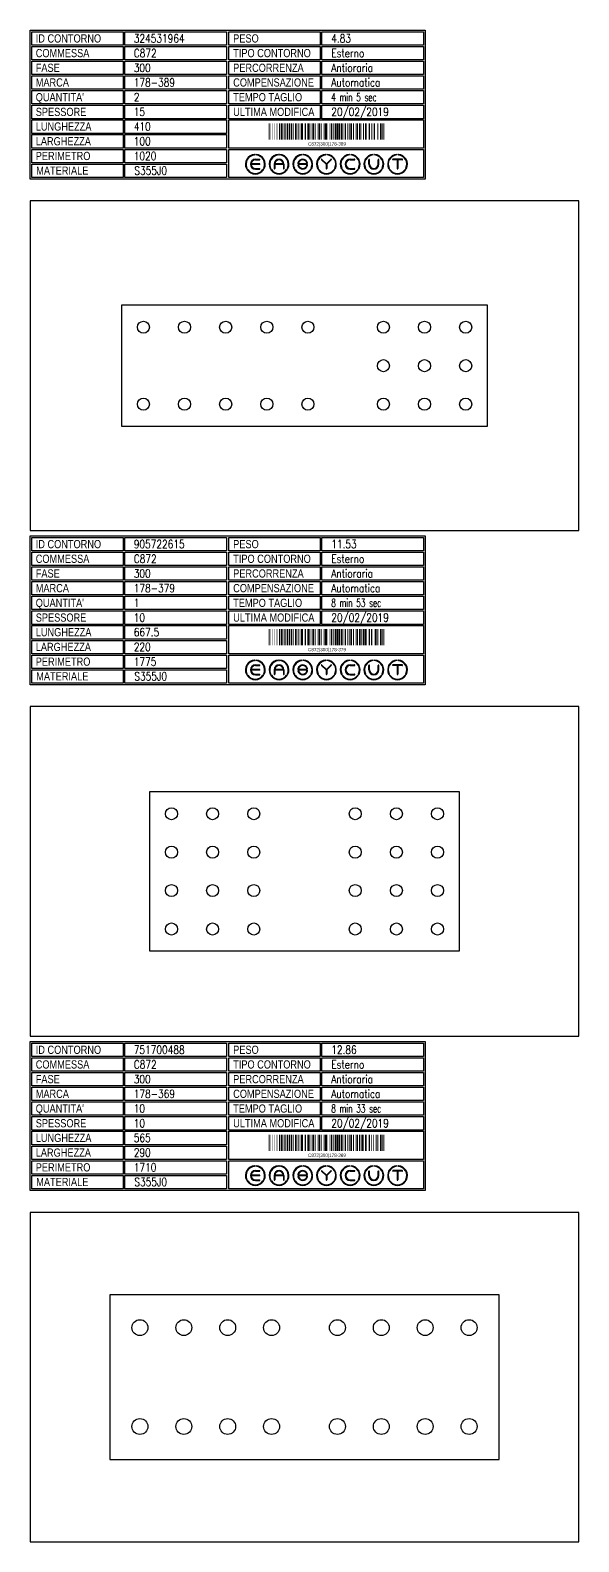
# Model space of a CAD drawing. Header units: millimetres. Extents: x 10000 to 55964, y 10000 to 31380.
# Drawn here: x 10000 to 11000, y 12602 to 15355 of the extents above; entities that cross this region are included whole.
import ezdxf
from ezdxf.enums import TextEntityAlignment as Align

# ---------------------------------------------------------------- set-up
doc = ezdxf.new("R2010")
doc.units = ezdxf.units.MM
doc.styles.add('EasyCutStyle', font='romans.shx', dxfattribs={"width": 0.8})
doc.styles.add('EasyCutStyle1', font='arial.ttf', dxfattribs={"width": 0.8})
doc.styles.get("Standard").update_dxf_attribs({"font": 'arial.ttf'})

# ---------------------------------------------------------------- blocks, each defined once
blk = doc.blocks.new('BlockShape01')
at = {"color": 253}
blk.add_lwpolyline([(0, 0), (720, 0), (720, -271), (0, -271)], close=True, dxfattribs=at)
at = {"color": 2}
for points in [[(3, -2.9), (169.3, -2.9), (169.3, -27.3), (3, -27.3)], [(3, -2.9), (169.3, -2.9), (169.3, -27.3), (3, -27.3)], [(361.9, -2.9), (528.3, -2.9), (528.3, -27.3), (361.9, -27.3)], [(3, -29.6), (169.3, -29.6), (169.3, -54), (3, -54)], [(361.9, -29.6), (528.3, -29.6), (528.3, -54), (361.9, -54)], [(3, -56.4), (169.3, -56.4), (169.3, -80.8), (3, -80.8)], [(361.9, -56.4), (528.3, -56.4), (528.3, -80.8), (361.9, -80.8)], [(3, -83.1), (169.3, -83.1), (169.3, -107.6), (3, -107.6)], [(3, -109.9), (169.3, -109.9), (169.3, -134.3), (3, -134.3)], [(361.9, -83.1), (528.3, -83.1), (528.3, -107.6), (361.9, -107.6)], [(361.9, -109.9), (528.3, -109.9), (528.3, -134.3), (361.9, -134.3)], [(3, -136.7), (169.3, -136.7), (169.3, -161.1), (3, -161.1)], [(361.9, -136.7), (528.3, -136.7), (528.3, -161.1), (361.9, -161.1)], [(3, -163.4), (169.3, -163.4), (169.3, -187.9), (3, -187.9)], [(3, -190.2), (169.3, -190.2), (169.3, -214.6), (3, -214.6)], [(3, -217), (169.3, -217), (169.3, -241.4), (3, -241.4)], [(3, -243.7), (169.3, -243.7), (169.3, -268.1), (3, -268.1)]]:
    blk.add_lwpolyline(points, close=True, dxfattribs=at)
at = {"color": 1}
for points in [[(172.7, -2.9), (358.1, -2.9), (358.1, -27.3), (172.7, -27.3)], [(531.6, -2.9), (717, -2.9), (717, -27.3), (531.6, -27.3)], [(172.7, -29.6), (358.1, -29.6), (358.1, -54), (172.7, -54)], [(531.6, -29.6), (717, -29.6), (717, -54), (531.6, -54)], [(172.7, -56.4), (358.1, -56.4), (358.1, -80.8), (172.7, -80.8)], [(531.6, -56.4), (717, -56.4), (717, -80.8), (531.6, -80.8)], [(172.7, -83.1), (358.1, -83.1), (358.1, -107.6), (172.7, -107.6)], [(172.7, -109.9), (358.1, -109.9), (358.1, -134.3), (172.7, -134.3)], [(531.6, -83.1), (717, -83.1), (717, -107.6), (531.6, -107.6)], [(531.6, -109.9), (717, -109.9), (717, -134.3), (531.6, -134.3)], [(172.7, -136.7), (358.1, -136.7), (358.1, -161.1), (172.7, -161.1)], [(531.6, -136.7), (717, -136.7), (717, -161.1), (531.6, -161.1)], [(172.7, -163.4), (358.1, -163.4), (358.1, -187.9), (172.7, -187.9)], [(361.9, -163.4), (717, -163.4), (717, -214.6), (361.9, -214.6)], [(172.7, -190.2), (358.1, -190.2), (358.1, -214.6), (172.7, -214.6)], [(172.7, -217), (358.1, -217), (358.1, -241.4), (172.7, -241.4)], [(361.9, -217), (717, -217), (717, -268.1), (361.9, -268.1)], [(172.7, -243.7), (358.1, -243.7), (358.1, -268.1), (172.7, -268.1)]]:
    blk.add_lwpolyline(points, close=True, dxfattribs=at)
at = {"color": 161, "style": 'EasyCutStyle1', "width": 0.8}
for s, p in [('ID CONTORNO', (10.1, -22.4)), ('PESO', (370, -22.4)), ('COMMESSA', (10.1, -49.1)), ('TIPO CONTORNO', (370, -49.1)), ('FASE', (10.1, -75.9)), ('PERCORRENZA', (370, -75.9)), ('MARCA', (10.1, -102.6)), ('COMPENSAZIONE', (370, -102.6)), ("QUANTITA'", (10.1, -129.4)), ('TEMPO TAGLIO', (370, -129.4)), ('SPESSORE', (10.1, -156.2)), ('ULTIMA MODIFICA', (370, -156.2)), ('LUNGHEZZA', (10.1, -182.9)), ('LARGHEZZA', (10.1, -209.7)), ('PERIMETRO', (10.1, -236.5)), ('MATERIALE', (11, -263.2))]:
    blk.add_text(s, height=15, dxfattribs=at).set_placement(p)
at = {"style": 'EasyCutStyle'}
for tag, p, width in [('IDSHAPE', (188.9, -22.4), 0.8), ('WEIGTHSHAPE', (548.8, -22.4), 0.8), ('ORDERSHAPE', (188.9, -49.1), 0.8), ('TYPESHAPE', (548.8, -49.1), 0.8), ('PHASESHAPE', (188.9, -75.9), 0.8), ('JOUSHAPE', (548.8, -75.9), 0.8), ('MKSHAPE', (188.9, -102.6), 0.8), ('COMPSHAPE', (548.8, -102.6), 0.8), ('QTASHAPE', (188.9, -129.4), 0.8), ('TIMECUTSHAPE', (548.8, -129.4), 0.65), ('TKSHAPE', (188.9, -156.2), 0.8), ('LASTMODIFYSHAPE', (548.8, -156.2), 0.8), ('LENGTHSHAPE', (188.9, -182.9), 0.8), ('HEIGHTSHAPE', (188.9, -209.7), 0.8), ('PERIMETERSHAPE', (188.9, -236.5), 0.8), ('MATSHAPE', (189.8, -263.2), 0.8)]:
    blk.add_attdef(tag, p, '', height=15, dxfattribs=dict(at, width=width))
blk = doc.blocks.new('Logo')
for color, points in [(140, [(-144.9, -7.2, -1), (-145.9, -7.6, -0.520567), (-131.2, 17.9, -1), (-131.1, 16.9, 0.520567)]), (256, [(-121.7, 0.5), (-137.5, 0.5, -0.394366), (-129.6, 7.9), (-121.7, 7.9, 1), (-121.7, 9), (-129.6, 9, 1), (-129.6, -9), (-121.7, -9, 1), (-121.7, -7.9), (-129.6, -7.9, -0.394366), (-137.5, -0.5), (-121.7, -0.5, 1)]), (140, [(-114.3, -7.2, 1), (-113.3, -7.6, 0.520567), (-128, 17.9, 0.916853), (-128.2, 16.9, 0.043377), (-128.1, 16.9, -0.520567)]), (140, [(-101.7, -7.2, -1), (-102.7, -7.6, -0.520567), (-88, 17.9, -1), (-87.9, 16.9, 0.520567)]), (140, [(-71.1, -7.2, 1), (-70.1, -7.6, 0.520567), (-84.8, 17.9, 1), (-84.9, 16.9, -0.520567)]), (140, [(-58.5, -7.2, -1), (-59.5, -7.6, -0.520567), (-44.8, 17.9, -1), (-44.7, 16.9, 0.520567)]), (256, [(-36.6, -0.5, -0.486114), (-35.5, -1.9, -0.776377), (-50.9, -2, 1), (-51.9, -2.3, 0.776377), (-34.5, -2.1, 0.486114), (-36.6, 0.5), (-49.8, 0.5, -0.486114), (-50.9, 1.9, -0.776377), (-35.5, 2, 1), (-34.5, 2.3, 0.776377), (-51.9, 2.1, 0.486114), (-49.8, -0.5)]), (140, [(-27.9, -7.2, 1), (-26.9, -7.6, 0.520567), (-41.6, 17.9, 1), (-41.7, 16.9, -0.520567)]), (140, [(-15.3, -7.2, -1), (-16.3, -7.6, -0.520567), (-1.6, 17.9, -1), (-1.5, 16.9, 0.520567)]), (256, [(0, 0.8), (-8.1, 8.8, 1), (-8.8, 8.1), (-0.5, -0.2), (-0.5, -7.9, 1), (0.5, -7.9), (0.5, -0.2), (8.8, 8.1, 1), (8.1, 8.8)]), (140, [(15.3, -7.2, 1), (16.3, -7.6, 0.520567), (1.6, 17.9, 1), (1.5, 16.9, -0.520567)]), (140, [(27.9, -7.2, -1), (26.9, -7.6, -0.520567), (41.6, 17.9, -1), (41.7, 16.9, 0.520567)]), (256, [(43.2, -9), (51.1, -9, 1), (51.1, -7.9), (43.2, -7.9, -1), (43.2, 7.9), (51.1, 7.9, 1), (51.1, 9), (43.2, 9, 1)]), (140, [(58.5, -7.2, 1), (59.5, -7.6, 0.520567), (44.8, 17.9, 1), (44.7, 16.9, -0.520567)]), (140, [(71.1, -7.2, -1), (70.1, -7.6, -0.520567), (84.8, 17.9, -1), (84.9, 16.9, 0.520567)]), (256, [(78.5, 0), (78.5, 7.9, 1), (77.4, 7.9), (77.4, 0, 1), (95.4, 0), (95.4, 7.9, 1), (94.3, 7.9), (94.3, 0, -1)]), (140, [(101.7, -7.2, 1), (102.7, -7.6, 0.520567), (88, 17.9, 1), (87.9, 16.9, -0.520567)]), (140, [(114.3, -7.2, -1), (113.3, -7.6, -0.520567), (128, 17.9, -1), (128.1, 16.9, 0.520567)]), (256, [(121.1, 9, 1), (121.1, 7.9), (129.1, 7.9), (129.1, -7.9, 1), (130.1, -7.9), (130.1, 7.9), (138.1, 7.9, 1), (138.1, 9)]), (140, [(144.9, -7.2, 1), (145.9, -7.6, 0.520567), (131.2, 17.9, 1), (131.1, 16.9, -0.520567)]), (140, [(-114.9, -10.3, 1), (-115.7, -9.7, -0.520567), (-143.5, -9.7, 1), (-144.3, -10.3, 0.520567)]), (140, [(-71.7, -10.3, 1), (-72.5, -9.7, -0.520567), (-100.3, -9.7, 1), (-101.1, -10.3, 0.520567)]), (140, [(-28.5, -10.3, 1), (-29.3, -9.7, -0.520567), (-57.1, -9.7, 1), (-57.9, -10.3, 0.520567)]), (140, [(14.7, -10.3, 1), (13.9, -9.7, -0.520567), (-13.9, -9.7, 1), (-14.7, -10.3, 0.520567)]), (140, [(57.9, -10.3, 1), (57.1, -9.7, -0.520567), (29.3, -9.7, 1), (28.5, -10.3, 0.520567)]), (140, [(101.1, -10.3, 1), (100.3, -9.7, -0.520567), (72.5, -9.7, 1), (71.7, -10.3, 0.520567)]), (140, [(144.3, -10.3, 1), (143.5, -9.7, -0.520567), (115.7, -9.7, 1), (114.9, -10.3, 0.520567)])]:
    blk.add_hatch(color=color).paths.add_polyline_path(points)
h = blk.add_hatch(color=256)
h.paths.add_polyline_path([(-78.5, -0.5), (-78.5, -7.9, 1), (-77.4, -7.9), (-77.4, 0, 1), (-95.4, 0), (-95.4, -7.9, 1), (-94.3, -7.9), (-94.3, -0.5)])
h.paths.add_polyline_path([(-94.3, 0.5, -0.933992), (-78.5, 0.5)], flags=16)
for p, q in [((-121.7, 0.5), (-137.5, 0.5)), ((-129.6, 9), (-121.7, 9)), ((-129.6, 7.9), (-121.7, 7.9)), ((-95.4, 0), (-95.4, -7.9)), ((-78.5, 0.5), (-94.3, 0.5)), ((-77.4, 0), (-77.4, -7.9)), ((-36.6, 0.5), (-49.8, 0.5)), ((-0.5, -0.2), (-8.8, 8.1)), ((0, 0.8), (-8.1, 8.8)), ((0, 0.8), (8.1, 8.8)), ((0.5, -0.2), (8.8, 8.1)), ((43.2, 9), (51.1, 9)), ((43.2, 7.9), (51.1, 7.9)), ((77.4, 0), (77.4, 7.9)), ((78.5, 0), (78.5, 7.9)), ((94.3, 0), (94.3, 7.9)), ((95.4, 0), (95.4, 7.9)), ((138.1, 9), (121.1, 9)), ((129.1, 7.9), (121.1, 7.9)), ((129.1, 7.9), (129.1, -7.9)), ((130.1, 7.9), (130.1, -7.9)), ((138.1, 7.9), (130.1, 7.9)), ((-121.7, -0.5), (-137.5, -0.5)), ((-129.6, -7.9), (-121.7, -7.9)), ((-129.6, -9), (-121.7, -9)), ((-94.3, -0.5), (-94.3, -7.9)), ((-78.5, -0.5), (-94.3, -0.5)), ((-78.5, -0.5), (-78.5, -7.9)), ((-36.6, -0.5), (-49.8, -0.5)), ((-0.5, -0.2), (-0.5, -7.9)), ((0.5, -0.2), (0.5, -7.9)), ((43.2, -7.9), (51.1, -7.9)), ((43.2, -9), (51.1, -9))]:
    blk.add_line(p, q)
at = {"color": 140}
for centre, radius, start, end in [((-129.6, 0), 18, 95, 205), ((-129.6, 0), 16.9, 95, 205), ((-131.1, 17.4), 0.54, 275, 95), ((-128.1, 17.4), 0.54, 85, 265), ((-129.6, 0), 16.9, 335, 85), ((-129.6, 0), 18, 335, 85), ((-86.4, 0), 18, 95, 205), ((-86.4, 0), 16.9, 95, 205), ((-87.9, 17.4), 0.54, 275, 95), ((-84.9, 17.4), 0.54, 85, 265), ((-86.4, 0), 16.9, 335, 85), ((-86.4, 0), 18, 335, 85), ((-43.2, 0), 18, 95, 205), ((-43.2, 0), 16.9, 95, 205), ((-44.7, 17.4), 0.54, 275, 95), ((-41.7, 17.4), 0.54, 85, 265), ((-43.2, 0), 16.9, 335, 85), ((-43.2, 0), 18, 335, 85), ((0, 0), 18, 95, 205), ((0, 0), 16.9, 95, 205), ((-1.5, 17.4), 0.54, 275, 95), ((1.5, 17.4), 0.54, 85, 265), ((0, 0), 16.9, 335, 85), ((0, 0), 18, 335, 85), ((43.2, 0), 18, 95, 205), ((43.2, 0), 16.9, 95, 205), ((41.7, 17.4), 0.54, 275, 95), ((44.7, 17.4), 0.54, 85, 265), ((43.2, 0), 16.9, 335, 85), ((43.2, 0), 18, 335, 85), ((86.4, 0), 18, 95, 205), ((86.4, 0), 16.9, 95, 205), ((84.9, 17.4), 0.54, 275, 95), ((87.9, 17.4), 0.54, 85, 265), ((86.4, 0), 16.9, 335, 85), ((86.4, 0), 18, 335, 85), ((129.6, 0), 18, 95, 205), ((129.6, 0), 16.9, 95, 205), ((128.1, 17.4), 0.54, 275, 95), ((131.1, 17.4), 0.54, 85, 265), ((129.6, 0), 16.9, 335, 85), ((129.6, 0), 18, 335, 85), ((-145.4, -7.4), 0.54, 205, 25), ((-143.9, -10), 0.54, 35, 215), ((-129.6, 0), 18, 215, 325), ((-129.6, 0), 16.9, 215, 325), ((-115.3, -10), 0.54, 325, 145), ((-113.8, -7.4), 0.54, 155, 335), ((-102.2, -7.4), 0.54, 205, 25), ((-100.7, -10), 0.54, 35, 215), ((-86.4, 0), 18, 215, 325), ((-86.4, 0), 16.9, 215, 325), ((-72.1, -10), 0.54, 325, 145), ((-70.6, -7.4), 0.54, 155, 335), ((-59, -7.4), 0.54, 205, 25), ((-57.5, -10), 0.54, 35, 215), ((-43.2, 0), 18, 215, 325), ((-43.2, 0), 16.9, 215, 325), ((-28.9, -10), 0.54, 325, 145), ((-27.4, -7.4), 0.54, 155, 335), ((-15.8, -7.4), 0.54, 205, 25), ((-14.3, -10), 0.54, 35, 215), ((0, 0), 18, 215, 325), ((0, 0), 16.9, 215, 325), ((14.3, -10), 0.54, 325, 145), ((15.8, -7.4), 0.54, 155, 335), ((27.4, -7.4), 0.54, 205, 25), ((28.9, -10), 0.54, 35, 215), ((43.2, 0), 18, 215, 325), ((43.2, 0), 16.9, 215, 325), ((57.5, -10), 0.54, 325, 145), ((59, -7.4), 0.54, 155, 335), ((70.6, -7.4), 0.54, 205, 25), ((72.1, -10), 0.54, 35, 215), ((86.4, 0), 18, 215, 325), ((86.4, 0), 16.9, 215, 325), ((100.7, -10), 0.54, 325, 145), ((102.2, -7.4), 0.54, 155, 335), ((113.8, -7.4), 0.54, 205, 25), ((115.3, -10), 0.54, 35, 215), ((129.6, 0), 18, 215, 325), ((129.6, 0), 16.9, 215, 325), ((143.9, -10), 0.54, 325, 145), ((145.4, -7.4), 0.54, 155, 335)]:
    blk.add_arc(centre, radius, start, end, dxfattribs=at)
for centre, radius, start, end in [((-129.6, 0), 9, 90, 270), ((-129.6, 0), 7.92, 90, 176.0904), ((-121.7, 8.5), 0.54, 270, 90), ((-121.7, 0), 0.54, 270, 90), ((-86.4, 0), 9, 0, 180), ((-86.4, 0), 7.92, 3.9096, 176.0904), ((-49.8, 1.6), 2.16, 166.2998, 270), ((-43.2, 0), 9, 15, 166.2998), ((-43.2, 0), 7.92, 15, 166.2998), ((-49.8, 1.6), 1.08, 166.2998, 270), ((-36.6, -1.6), 2.16, 346.2998, 90), ((-35, 2.2), 0.54, 195, 15), ((-8.5, 8.5), 0.54, 45, 225), ((8.5, 8.5), 0.54, 315, 135), ((43.2, 0), 9, 90, 270), ((43.2, 0), 7.92, 90, 270), ((51.1, 8.5), 0.54, 270, 90), ((77.9, 7.9), 0.54, 0, 180), ((86.4, 0), 9, 180, 0), ((86.4, 0), 7.92, 180, 0), ((94.9, 7.9), 0.54, 0, 180), ((121.1, 8.5), 0.54, 90, 270), ((138.1, 8.5), 0.54, 270, 90), ((-129.6, 0), 7.92, 183.9096, 270), ((-121.7, -8.5), 0.54, 270, 90), ((-94.9, -7.9), 0.54, 180, 0), ((-77.9, -7.9), 0.54, 180, 0), ((-51.4, -2.2), 0.54, 15, 195), ((-43.2, 0), 9, 195, 346.2998), ((-43.2, 0), 7.92, 195, 346.2998), ((-36.6, -1.6), 1.08, 346.2998, 90), ((0, -7.9), 0.54, 180, 0), ((51.1, -8.5), 0.54, 270, 90), ((129.6, -7.9), 0.54, 180, 0)]:
    blk.add_arc(centre, radius, start, end)
blk = doc.blocks.new('751700488_128', base_point=(322.5, -375))
at = {"linetype": 'Continuous'}
for points, const_width in [([(323.5, -375), (323.5, -345)], 2), ([(326, -375), (326, -345)], 1), ([(329, -375), (329, -345)], 1), ([(334, -375), (334, -345)], 1), ([(338, -375), (338, -345)], 1), ([(342.5, -375), (342.5, -345)], 2), ([(346, -375), (346, -345)], 3), ([(349, -375), (349, -345)], 1), ([(352.5, -375), (352.5, -345)], 2), ([(357, -375), (357, -345)], 3), ([(360.5, -375), (360.5, -345)], 2), ([(364, -375), (364, -345)], 3), ([(367.5, -375), (367.5, -345)], 2), ([(372, -375), (372, -345)], 3), ([(376, -375), (376, -345)], 1), ([(378, -375), (378, -345)], 1), ([(380, -375), (380, -345)], 1), ([(383.5, -375), (383.5, -345)], 4), ([(389.5, -375), (389.5, -345)], 2), ([(393, -375), (393, -345)], 1), ([(396, -375), (396, -345)], 3), ([(400, -375), (400, -345)], 1), ([(404, -375), (404, -345)], 3), ([(407.5, -375), (407.5, -345)], 2), ([(411, -375), (411, -345)], 1), ([(415, -375), (415, -345)], 3), ([(418.5, -375), (418.5, -345)], 2), ([(422, -375), (422, -345)], 1), ([(424, -375), (424, -345)], 1), ([(427.5, -375), (427.5, -345)], 4), ([(433, -375), (433, -345)], 1), ([(437, -375), (437, -345)], 3), ([(441.5, -375), (441.5, -345)], 2), ([(445, -375), (445, -345)], 3), ([(448.5, -375), (448.5, -345)], 2), ([(452, -375), (452, -345)], 3), ([(456, -375), (456, -345)], 3), ([(459, -375), (459, -345)], 1), ([(462.5, -375), (462.5, -345)], 2), ([(466, -375), (466, -345)], 1), ([(469.5, -375), (469.5, -345)], 2), ([(473, -375), (473, -345)], 3), ([(477.5, -375), (477.5, -345)], 2), ([(481, -375), (481, -345)], 1), ([(484, -375), (484, -345)], 3), ([(488.5, -375), (488.5, -345)], 2), ([(493, -375), (493, -345)], 3), ([(496, -375), (496, -345)], 1), ([(500, -375), (500, -345)], 3), ([(504, -375), (504, -345)], 1), ([(506.5, -375), (506.5, -345)], 2), ([(510, -375), (510, -345)], 1), ([(514, -375), (514, -345)], 1), ([(518.5, -375), (518.5, -345)], 2), ([(521.5, -375), (521.5, -345)], 2), ([(527, -375), (527, -345)], 3), ([(530, -375), (530, -345)], 1), ([(532.5, -375), (532.5, -345)], 2)]:
    blk.add_lwpolyline(points, dxfattribs=dict(at, const_width=const_width))
blk.add_text('C872|300|178-369', height=6).set_placement((429, -385.5), align=Align.CENTER)
blk = doc.blocks.new('905722615_128', base_point=(373.75, -410))
at = {"linetype": 'Continuous'}
for points, const_width in [([(374.75, -410), (374.75, -380)], 2), ([(377.25, -410), (377.25, -380)], 1), ([(380.25, -410), (380.25, -380)], 1), ([(385.25, -410), (385.25, -380)], 1), ([(389.25, -410), (389.25, -380)], 1), ([(393.75, -410), (393.75, -380)], 2), ([(397.25, -410), (397.25, -380)], 3), ([(400.25, -410), (400.25, -380)], 1), ([(403.75, -410), (403.75, -380)], 2), ([(408.25, -410), (408.25, -380)], 3), ([(411.75, -410), (411.75, -380)], 2), ([(415.25, -410), (415.25, -380)], 3), ([(418.75, -410), (418.75, -380)], 2), ([(423.25, -410), (423.25, -380)], 3), ([(427.25, -410), (427.25, -380)], 1), ([(429.25, -410), (429.25, -380)], 1), ([(431.25, -410), (431.25, -380)], 1), ([(434.75, -410), (434.75, -380)], 4), ([(440.75, -410), (440.75, -380)], 2), ([(444.25, -410), (444.25, -380)], 1), ([(447.25, -410), (447.25, -380)], 3), ([(451.25, -410), (451.25, -380)], 1), ([(455.25, -410), (455.25, -380)], 3), ([(458.75, -410), (458.75, -380)], 2), ([(462.25, -410), (462.25, -380)], 1), ([(466.25, -410), (466.25, -380)], 3), ([(469.75, -410), (469.75, -380)], 2), ([(473.25, -410), (473.25, -380)], 1), ([(475.25, -410), (475.25, -380)], 1), ([(478.75, -410), (478.75, -380)], 4), ([(484.25, -410), (484.25, -380)], 1), ([(488.25, -410), (488.25, -380)], 3), ([(492.75, -410), (492.75, -380)], 2), ([(496.25, -410), (496.25, -380)], 3), ([(499.75, -410), (499.75, -380)], 2), ([(503.25, -410), (503.25, -380)], 3), ([(507.25, -410), (507.25, -380)], 3), ([(510.25, -410), (510.25, -380)], 1), ([(513.75, -410), (513.75, -380)], 2), ([(517.25, -410), (517.25, -380)], 1), ([(520.75, -410), (520.75, -380)], 2), ([(524.25, -410), (524.25, -380)], 3), ([(528.75, -410), (528.75, -380)], 2), ([(532.25, -410), (532.25, -380)], 1), ([(535.25, -410), (535.25, -380)], 3), ([(540.25, -410), (540.25, -380)], 3), ([(543.75, -410), (543.75, -380)], 2), ([(547.25, -410), (547.25, -380)], 3), ([(551.25, -410), (551.25, -380)], 3), ([(555.25, -410), (555.25, -380)], 1), ([(557.75, -410), (557.75, -380)], 2), ([(561.75, -410), (561.75, -380)], 2), ([(566.25, -410), (566.25, -380)], 1), ([(569.25, -410), (569.25, -380)], 3), ([(572.75, -410), (572.75, -380)], 2), ([(578.25, -410), (578.25, -380)], 3), ([(581.25, -410), (581.25, -380)], 1), ([(583.75, -410), (583.75, -380)], 2)]:
    blk.add_lwpolyline(points, dxfattribs=dict(at, const_width=const_width))
blk.add_text('C872|300|178-379', height=6).set_placement((480.25, -420.5), align=Align.CENTER)
blk = doc.blocks.new('324531964_128', base_point=(245, -470))
at = {"linetype": 'Continuous'}
for points, const_width in [([(246, -470), (246, -440)], 2), ([(248.5, -470), (248.5, -440)], 1), ([(251.5, -470), (251.5, -440)], 1), ([(256.5, -470), (256.5, -440)], 1), ([(260.5, -470), (260.5, -440)], 1), ([(265, -470), (265, -440)], 2), ([(268.5, -470), (268.5, -440)], 3), ([(271.5, -470), (271.5, -440)], 1), ([(275, -470), (275, -440)], 2), ([(279.5, -470), (279.5, -440)], 3), ([(283, -470), (283, -440)], 2), ([(286.5, -470), (286.5, -440)], 3), ([(290, -470), (290, -440)], 2), ([(294.5, -470), (294.5, -440)], 3), ([(298.5, -470), (298.5, -440)], 1), ([(300.5, -470), (300.5, -440)], 1), ([(302.5, -470), (302.5, -440)], 1), ([(306, -470), (306, -440)], 4), ([(312, -470), (312, -440)], 2), ([(315.5, -470), (315.5, -440)], 1), ([(318.5, -470), (318.5, -440)], 3), ([(322.5, -470), (322.5, -440)], 1), ([(326.5, -470), (326.5, -440)], 3), ([(330, -470), (330, -440)], 2), ([(333.5, -470), (333.5, -440)], 1), ([(337.5, -470), (337.5, -440)], 3), ([(341, -470), (341, -440)], 2), ([(344.5, -470), (344.5, -440)], 1), ([(346.5, -470), (346.5, -440)], 1), ([(350, -470), (350, -440)], 4), ([(355.5, -470), (355.5, -440)], 1), ([(359.5, -470), (359.5, -440)], 3), ([(364, -470), (364, -440)], 2), ([(367.5, -470), (367.5, -440)], 3), ([(371, -470), (371, -440)], 2), ([(374.5, -470), (374.5, -440)], 3), ([(378.5, -470), (378.5, -440)], 3), ([(381.5, -470), (381.5, -440)], 1), ([(385, -470), (385, -440)], 2), ([(388.5, -470), (388.5, -440)], 1), ([(392, -470), (392, -440)], 2), ([(395.5, -470), (395.5, -440)], 3), ([(400, -470), (400, -440)], 2), ([(403.5, -470), (403.5, -440)], 1), ([(406.5, -470), (406.5, -440)], 3), ([(411.5, -470), (411.5, -440)], 3), ([(414.5, -470), (414.5, -440)], 1), ([(418, -470), (418, -440)], 2), ([(422.5, -470), (422.5, -440)], 3), ([(426.5, -470), (426.5, -440)], 1), ([(429, -470), (429, -440)], 2), ([(432.5, -470), (432.5, -440)], 1), ([(435.5, -470), (435.5, -440)], 1), ([(438, -470), (438, -440)], 2), ([(444, -470), (444, -440)], 2), ([(449.5, -470), (449.5, -440)], 3), ([(452.5, -470), (452.5, -440)], 1), ([(455, -470), (455, -440)], 2)]:
    blk.add_lwpolyline(points, dxfattribs=dict(at, const_width=const_width))
blk.add_text('C872|300|178-389', height=6).set_placement((351.5, -480.5), align=Align.CENTER)

msp = doc.modelspace()

# ---------------------------------------------------------------- linework, layer by layer
for p, q in [((11000, 15044), (10000, 15044)), ((10000, 15044), (10000, 14444)), ((11000, 14444), (11000, 15044)), ((10000, 14444), (11000, 14444)), ((11000, 14123), (10000, 14123)), ((10000, 14123), (10000, 13523)), ((11000, 13523), (11000, 14123)), ((10000, 13523), (11000, 13523)), ((11000, 13202), (10000, 13202)), ((10000, 13202), (10000, 12602)), ((11000, 12602), (11000, 13202)), ((10000, 12602), (11000, 12602))]:
    msp.add_line(p, q)
at = {"color": 2}
for points in [[(10166.3, 14634), (10833.8, 14634), (10833.8, 14854), (10166.3, 14854)], [(10217.5, 13678), (10782.5, 13678), (10782.5, 13968), (10217.5, 13968)], [(10145, 12752), (10855, 12752), (10855, 13052), (10145, 13052)]]:
    msp.add_lwpolyline(points, close=True, dxfattribs=at)
at = {"color": 4}
for centre, radius in [((10206.3, 14814), 11), ((10281.3, 14814), 11), ((10356.3, 14814), 11), ((10431.3, 14814), 11), ((10506.3, 14814), 11), ((10643.8, 14814), 11), ((10718.8, 14814), 11), ((10793.8, 14814), 11), ((10643.8, 14744), 11), ((10718.8, 14744), 11), ((10793.8, 14744), 11), ((10206.3, 14674), 11), ((10281.3, 14674), 11), ((10356.3, 14674), 11), ((10431.3, 14674), 11), ((10506.3, 14674), 11), ((10643.8, 14674), 11), ((10718.8, 14674), 11), ((10793.8, 14674), 11), ((10257.5, 13928), 11), ((10332.5, 13928), 11), ((10407.5, 13928), 11), ((10592.5, 13928), 11), ((10667.5, 13928), 11), ((10742.5, 13928), 11), ((10257.5, 13858), 11), ((10332.5, 13858), 11), ((10407.5, 13858), 11), ((10592.5, 13858), 11), ((10667.5, 13858), 11), ((10742.5, 13858), 11), ((10257.5, 13788), 11), ((10332.5, 13788), 11), ((10407.5, 13788), 11), ((10592.5, 13788), 11), ((10667.5, 13788), 11), ((10742.5, 13788), 11), ((10257.5, 13718), 11), ((10332.5, 13718), 11), ((10407.5, 13718), 11), ((10592.5, 13718), 11), ((10667.5, 13718), 11), ((10742.5, 13718), 11), ((10200, 12992), 14.5), ((10280, 12992), 14.5), ((10360, 12992), 14.5), ((10440, 12992), 14.5), ((10560, 12992), 14.5), ((10640, 12992), 14.5), ((10720, 12992), 14.5), ((10800, 12992), 14.5), ((10200, 12812), 14.5), ((10280, 12812), 14.5), ((10360, 12812), 14.5), ((10440, 12812), 14.5), ((10560, 12812), 14.5), ((10640, 12812), 14.5), ((10720, 12812), 14.5), ((10800, 12812), 14.5)]:
    msp.add_circle(centre, radius, dxfattribs=at)

# ---------------------------------------------------------------- block references
for p, values in [((10000, 15355), {'IDSHAPE': '324531964', 'ORDERSHAPE': 'C872', 'PHASESHAPE': '300', 'MKSHAPE': '178-389', 'TKSHAPE': '15', 'LENGTHSHAPE': '410', 'HEIGHTSHAPE': '100', 'MATSHAPE': 'S355J0', 'LASTMODIFYSHAPE': '20/02/2019', 'PERIMETERSHAPE': '1020', 'WEIGTHSHAPE': '4.83', 'TYPESHAPE': 'Esterno', 'JOUSHAPE': 'Antioraria', 'COMPSHAPE': 'Automatica', 'TIMECUTSHAPE': '4 min 5 sec', 'QTASHAPE': '2'}), ((10000, 14434), {'IDSHAPE': '905722615', 'ORDERSHAPE': 'C872', 'PHASESHAPE': '300', 'MKSHAPE': '178-379', 'TKSHAPE': '10', 'LENGTHSHAPE': '667.5', 'HEIGHTSHAPE': '220', 'MATSHAPE': 'S355J0', 'LASTMODIFYSHAPE': '20/02/2019', 'PERIMETERSHAPE': '1775', 'WEIGTHSHAPE': '11.53', 'TYPESHAPE': 'Esterno', 'JOUSHAPE': 'Antioraria', 'COMPSHAPE': 'Automatica', 'TIMECUTSHAPE': '8 min 53 sec', 'QTASHAPE': '1'}), ((10000, 13513), {'IDSHAPE': '751700488', 'ORDERSHAPE': 'C872', 'PHASESHAPE': '300', 'MKSHAPE': '178-369', 'TKSHAPE': '10', 'LENGTHSHAPE': '565', 'HEIGHTSHAPE': '290', 'MATSHAPE': 'S355J0', 'LASTMODIFYSHAPE': '20/02/2019', 'PERIMETERSHAPE': '1710', 'WEIGTHSHAPE': '12.86', 'TYPESHAPE': 'Esterno', 'JOUSHAPE': 'Antioraria', 'COMPSHAPE': 'Automatica', 'TIMECUTSHAPE': '8 min 33 sec', 'QTASHAPE': '10'})]:
    msp.add_blockref('BlockShape01', p).add_auto_attribs(values)
for name, p in [('324531964_128', (10434.5, 15155.5)), ('Logo', (10540, 15111)), ('905722615_128', (10434.5, 14234.5)), ('Logo', (10540, 14190)), ('751700488_128', (10434.5, 13313.5)), ('Logo', (10540, 13269))]:
    msp.add_blockref(name, p)

doc.saveas('drawing.dxf')
